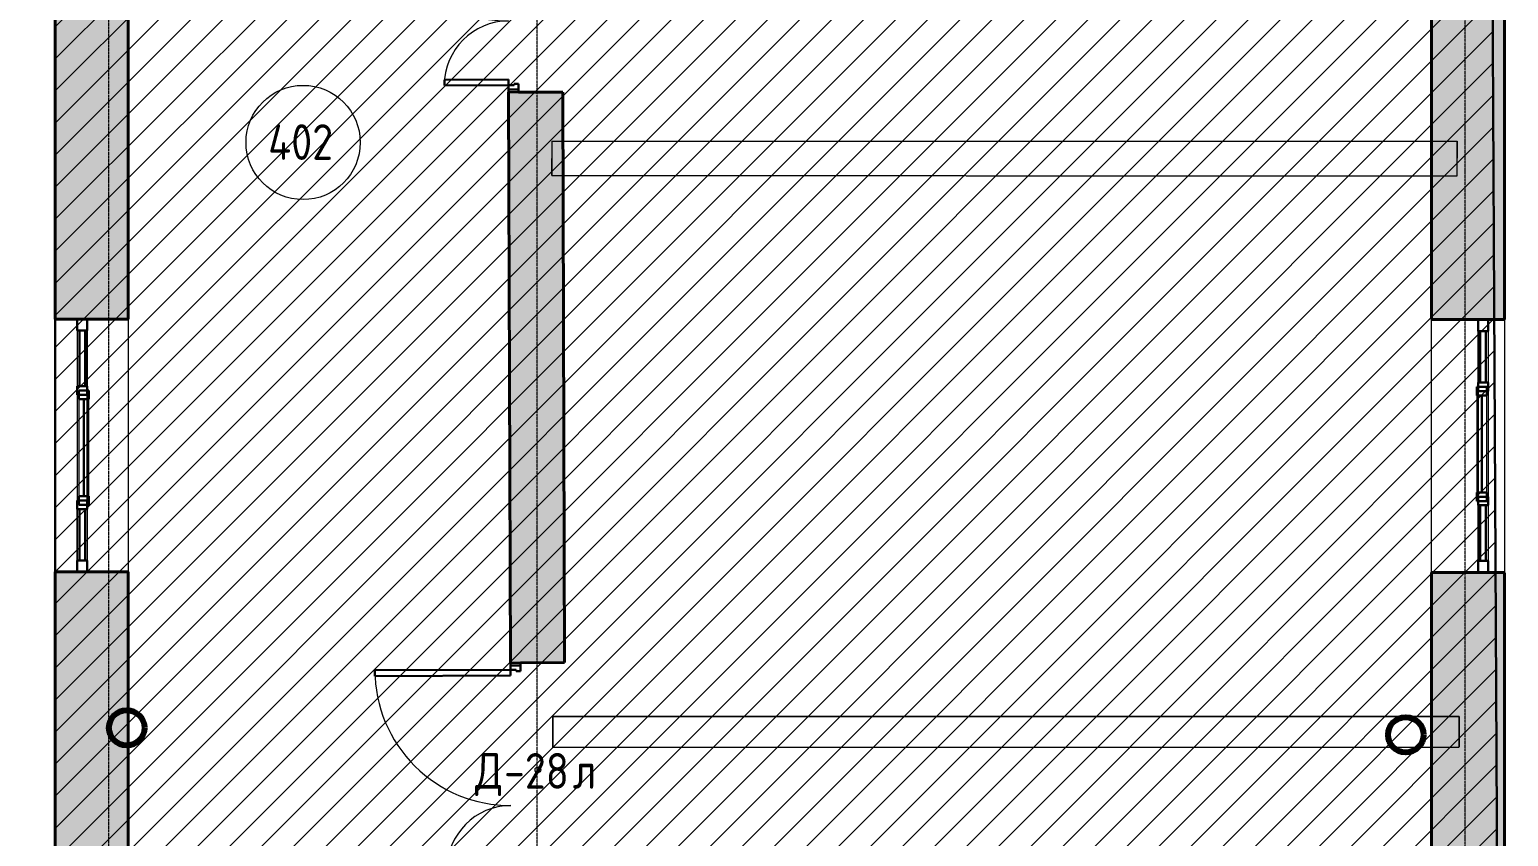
# Model space of a CAD drawing. Header units: millimetres. Extents: x -11886 to 379896, y -8130 to 47743.
# Drawn here: x 368608 to 378968, y 24363 to 30013 of the extents above; entities that cross this region are included whole.
import ezdxf

# ---------------------------------------------------------------- set-up
doc = ezdxf.new("R2010")
doc.units = ezdxf.units.MM
for name, pattern in [('ADSK_Линия сетки', [25, 20, -2.5, 0, -2.5]), ('ADSK_Сверху', [4.5, 3, -1.5]), ('ADSK_Снесено', [4.5, 3, -1.5])]:
    doc.linetypes.add(name, pattern=pattern)
for name, color, linetype, lineweight, true_color in [('_ Окна', 5, 'Continuous', 30, 0x0000ff), ('Витраж', 5, 'Continuous', 18, 0x0000ff), ('Двери', 5, 'Continuous', 18, 0x0000ff), ('Окна', 5, 'Continuous', 18, 0x0000ff), ('Панели витража', 5, 'Continuous', 18, 0x0000ff), ('планы со стояками отопление_dwg', 7, 'Continuous', 9, 0x767676), ('Стены внутренние', 5, 'Continuous', 18, 0x0000ff), ('Стены наружные', 1, 'ADSK_Снесено', 18, 0xff0000)]:
    doc.layers.add(name, color=color, linetype=linetype, lineweight=lineweight, true_color=true_color)
for name, color, linetype, lineweight in [('Каркас', 7, 'Continuous', 18), ('Марки дверей', 7, 'Continuous', 20), ('Марки помещений', 7, 'Continuous', 20), ('Оси', 7, 'Continuous', 9), ('стояки', 7, 'Continuous', 9)]:
    doc.layers.add(name, color=color, linetype=linetype, lineweight=lineweight)
doc.styles.add('GOST Common_2', font='GOST_Common.ttf', dxfattribs={"width": 0.9, "height": 250})

# ---------------------------------------------------------------- blocks, each defined once
blk = doc.blocks.new('ADSK_БалкаЖБ_Прямоугольная - 241_5х432мм-861375-04 План 4-го этажа')
at = {"layer": 'Каркас', "color": 253, "linetype": 'ADSK_Сверху', "true_color": 0xaaaaaa}
for p, q in [((-3172, 121), (-3172, -121)), ((-3172, 121), (3172, 121)), ((3172, -121), (3172, 121)), ((-3172, -121), (3172, -121))]:
    blk.add_line(p, q, dxfattribs=at)
at = {"layer": 'Каркас', "color": 253, "linetype": 'ADSK_Сверху', "true_color": 0xb2b2b2}
for p, q in [((3172, 121), (3172, 0)), ((-3172, -121), (-3172, 0))]:
    blk.add_line(p, q, dxfattribs=at)
blk = doc.blocks.new('ADSK_БалкаЖБ_Прямоугольная - 215х453мм-861642-04 План 4-го этажа')
at = {"layer": 'Каркас', "color": 253, "linetype": 'ADSK_Сверху', "true_color": 0xaaaaaa}
for p, q in [((-3175, 107), (-3175, -108)), ((-3175, 107), (3175, 107)), ((3175, -108), (3175, 107)), ((-3175, -108), (3175, -108))]:
    blk.add_line(p, q, dxfattribs=at)
at = {"layer": 'Каркас', "color": 253, "linetype": 'ADSK_Сверху', "true_color": 0xb2b2b2}
for p, q in [((-3175, -108), (-3175, 107)), ((3175, 107), (-3175, 107)), ((3175, 107), (3175, -108)), ((-3175, -108), (3175, -108))]:
    blk.add_line(p, q, dxfattribs=at)
blk = doc.blocks.new('Прямоугольный импост - 70х20_60мм-1426885-04 План 4-го этажа')
at = {"layer": 'Витраж', "color": 161, "linetype": 'ADSK_Сверху', "true_color": 0xaaaaff}
for p, q in [((-6113, 23885), (-6183, 23885)), ((-6183, 23805), (-6183, 23885)), ((-6113, 23805), (-6113, 23885)), ((-6183, 23385), (-6183, 23415)), ((-6113, 23385), (-6113, 23415))]:
    blk.add_line(p, q, dxfattribs=at)
blk = doc.blocks.new('Прямоугольный импост - 70х20_60мм-1424482-04 План 4-го этажа')
at = {"layer": 'Витраж', "color": 161, "linetype": 'ADSK_Сверху', "true_color": 0xaaaaff}
for p, q in [((-80, 35), (0, 35)), ((0, 35), (0, -35)), ((0, -35), (-80, -35))]:
    blk.add_line(p, q, dxfattribs=at)
blk = doc.blocks.new('Прямоугольный импост - 70х20_60мм-1424483-04 План 4-го этажа')
at = {"layer": 'Витраж', "color": 161, "linetype": 'ADSK_Сверху', "true_color": 0xaaaaff}
for p, q in [((0, 35), (-80, 35)), ((0, -35), (0, 35)), ((-80, -35), (0, -35))]:
    blk.add_line(p, q, dxfattribs=at)
blk = doc.blocks.new('Прямоугольный импост - 70х20_60мм-1225850-04 План 4-го этажа')
at = {"layer": 'Витраж', "color": 161, "linetype": 'ADSK_Сверху', "true_color": 0xaaaaff}
for p, q in [((-6183, 23355), (-6183, 23385)), ((-6113, 23355), (-6113, 23385)), ((-6183, 22585), (-6183, 22615)), ((-6113, 22585), (-6113, 22615))]:
    blk.add_line(p, q, dxfattribs=at)
blk = doc.blocks.new('Прямоугольный импост - 70х20_60мм-1225113-04 План 4-го этажа')
at = {"layer": 'Витраж', "color": 161, "linetype": 'ADSK_Сверху', "true_color": 0xaaaaff}
for p, q in [((41084, 2327), (41054, 2327)), ((41524, 2327), (41444, 2327)), ((41524, 2257), (41524, 2327)), ((41084, 2257), (41054, 2257)), ((41524, 2257), (41444, 2257))]:
    blk.add_line(p, q, dxfattribs=at)
blk = doc.blocks.new('Прямоугольный импост - 70х60мм-1424480-04 План 4-го этажа')
at = {"layer": 'Витраж', "color": 161, "linetype": 'ADSK_Сверху', "true_color": 0xaaaaff}
for p, q in [((-30, 35), (30, 35)), ((30, -35), (-30, -35))]:
    blk.add_line(p, q, dxfattribs=at)
blk = doc.blocks.new('Прямоугольный импост - 70х60мм-1426887-04 План 4-го этажа')
at = {"layer": 'Витраж', "color": 161, "linetype": 'ADSK_Сверху', "true_color": 0xaaaaff}
for p, q in [((-6113, 23805), (-6183, 23805)), ((-6183, 23415), (-6183, 23805)), ((-6113, 23415), (-6113, 23805)), ((-6183, 23415), (-6113, 23415))]:
    blk.add_line(p, q, dxfattribs=at)
blk = doc.blocks.new('Прямоугольный импост - 70х60мм-V3-04 План 4-го этажа')
at = {"layer": 'Витраж', "color": 161, "linetype": 'ADSK_Сверху', "true_color": 0xaaaaff}
for p, q in [((12864, 2397), (12864, 2327)), ((13224, 2397), (12864, 2397)), ((13224, 2327), (13224, 2397)), ((13224, 2327), (12864, 2327))]:
    blk.add_line(p, q, dxfattribs=at)
blk = doc.blocks.new('Прямоугольный импост - 70х60мм-1229542-04 План 4-го этажа')
at = {"layer": 'Витраж', "color": 161, "linetype": 'ADSK_Сверху', "true_color": 0xaaaaff}
for p, q in [((-6113, 23355), (-6183, 23355)), ((-6183, 22615), (-6183, 23355)), ((-6113, 22615), (-6113, 23355)), ((-6183, 22615), (-6113, 22615))]:
    blk.add_line(p, q, dxfattribs=at)
blk = doc.blocks.new('Системная панель - _AR_Стекло_40мм_привязка по центру-V144-04 План 4-го этажа')
at = {"layer": 'Панели витража', "lineweight": 30}
for p, q in [((180, 20), (-180, 20)), ((-180, 20), (-180, -20)), ((180, -20), (180, 20)), ((-180, -20), (180, -20))]:
    blk.add_line(p, q, dxfattribs=at)
blk = doc.blocks.new('Прямоугольный импост - 70х20_60мм-V145-04 План 4-го этажа')
at = {"layer": 'Витраж', "lineweight": 30}
for p, q in [((-80, 35), (0, 35)), ((-80, -35), (-80, 35)), ((0, 35), (0, -35)), ((0, -35), (-80, -35))]:
    blk.add_line(p, q, dxfattribs=at)
blk = doc.blocks.new('Прямоугольный импост - 70х20_60мм-V146-04 План 4-го этажа')
at = {"layer": 'Витраж', "lineweight": 30}
for p, q in [((0, 35), (-80, 35)), ((-80, 35), (-80, -35)), ((0, -35), (0, 35)), ((-80, -35), (0, -35))]:
    blk.add_line(p, q, dxfattribs=at)
blk = doc.blocks.new('Системная панель - _AR_Стекло_40мм_привязка по центру-V147-04 План 4-го этажа')
at = {"layer": 'Панели витража', "lineweight": 30}
for p, q in [((195, 20), (-195, 20)), ((-195, 20), (-195, -20)), ((195, -20), (195, 20)), ((-195, -20), (195, -20))]:
    blk.add_line(p, q, dxfattribs=at)
blk = doc.blocks.new('Витраж-тент со смещением вовне - 60мм 30 сдвиг-V59-04 План 4-го этажа')
at = {"layer": '_ Окна'}
for p, q in [((-400, 25), (-400, -45)), ((-400, 25), (-340, 25)), ((-400, -45), (-400, 25)), ((-340, 25), (-340, -45)), ((400, 25), (340, 25)), ((340, 25), (340, -45)), ((400, -45), (400, 25)), ((400, -45), (400, 25)), ((-340, -45), (-400, -45)), ((-340, -10), (340, -10)), ((340, -45), (400, -45))]:
    blk.add_line(p, q, dxfattribs=at)
at = {"layer": 'Окна'}
for p, q in [((340, 25), (-340, 25)), ((-340, -45), (340, -45))]:
    blk.add_line(p, q, dxfattribs=at)
blk = doc.blocks.new('Прямоугольный импост - 70х60мм-V52-04 План 4-го этажа')
at = {"layer": 'Витраж'}
for p, q in [((-5981, 9814), (-5981, 10174)), ((-5911, 10174), (-5911, 9814))]:
    blk.add_line(p, q, dxfattribs=at)
blk = doc.blocks.new('Прямоугольный импост - 70х60мм-V60-04 План 4-го этажа')
at = {"layer": 'Витраж'}
for p, q in [((-6183, 23415), (-6183, 23805)), ((-6113, 23805), (-6113, 23415))]:
    blk.add_line(p, q, dxfattribs=at)
blk = doc.blocks.new('Прямоугольный импост - 70х60мм-V148-04 План 4-го этажа')
at = {"layer": 'Витраж', "lineweight": 30}
for p, q in [((-30, 35), (30, 35)), ((-30, -35), (-30, 35)), ((30, 35), (30, -35)), ((30, -35), (-30, -35))]:
    blk.add_line(p, q, dxfattribs=at)
blk = doc.blocks.new('Прямоугольный импост - 70х60мм-V61-04 План 4-го этажа')
at = {"layer": 'Витраж'}
for p, q in [((-6183, 22615), (-6183, 23355)), ((-6113, 23355), (-6113, 22615))]:
    blk.add_line(p, q, dxfattribs=at)
blk = doc.blocks.new('Системная панель - _AR_Стекло_40мм_привязка по центру-V184-04 План 4-го этажа')
at = {"layer": 'Панели витража', "lineweight": 30}
for p, q in [((180, 20), (-180, 20)), ((-180, 20), (-180, -20)), ((180, -20), (180, 20)), ((-180, -20), (180, -20))]:
    blk.add_line(p, q, dxfattribs=at)
blk = doc.blocks.new('Прямоугольный импост - 70х20_60мм-V185-04 План 4-го этажа')
at = {"layer": 'Витраж', "lineweight": 30}
for p, q in [((-80, 35), (0, 35)), ((-80, -35), (-80, 35)), ((0, 35), (0, -35)), ((0, -35), (-80, -35))]:
    blk.add_line(p, q, dxfattribs=at)
blk = doc.blocks.new('Прямоугольный импост - 70х20_60мм-V186-04 План 4-го этажа')
at = {"layer": 'Витраж', "lineweight": 30}
for p, q in [((0, 35), (-80, 35)), ((-80, 35), (-80, -35)), ((0, -35), (0, 35)), ((-80, -35), (0, -35))]:
    blk.add_line(p, q, dxfattribs=at)
blk = doc.blocks.new('Системная панель - _AR_Стекло_40мм_привязка по центру-V187-04 План 4-го этажа')
at = {"layer": 'Панели витража', "lineweight": 30}
for p, q in [((195, 20), (-195, 20)), ((-195, 20), (-195, -20)), ((195, -20), (195, 20)), ((-195, -20), (195, -20))]:
    blk.add_line(p, q, dxfattribs=at)
blk = doc.blocks.new('Прямоугольный импост - 70х60мм-V89-04 План 4-го этажа')
at = {"layer": 'Витраж'}
for p, q in [((3750, 35424), (3750, 35784)), ((3820, 35784), (3820, 35424))]:
    blk.add_line(p, q, dxfattribs=at)
blk = doc.blocks.new('Прямоугольный импост - 70х60мм-V90-04 План 4-го этажа')
at = {"layer": 'Витраж'}
for p, q in [((3750, 34174), (3750, 34564)), ((3820, 34564), (3820, 34174))]:
    blk.add_line(p, q, dxfattribs=at)
blk = doc.blocks.new('Прямоугольный импост - 70х60мм-V188-04 План 4-го этажа')
at = {"layer": 'Витраж', "lineweight": 30}
for p, q in [((-30, 35), (30, 35)), ((-30, -35), (-30, 35)), ((30, 35), (30, -35)), ((30, -35), (-30, -35))]:
    blk.add_line(p, q, dxfattribs=at)
blk = doc.blocks.new('AC_Дверь_Двупольная - Д-28л 1500х2200h-V207-04 План 4-го этажа')
at = {"layer": 'Двери', "lineweight": 30}
for p, q in [((700, 1140), (660, 1140)), ((660, 1140), (660, 190)), ((700, 190), (700, 1140)), ((-700, 640), (-660, 640)), ((-700, 190), (-700, 640)), ((-660, 640), (-660, 190)), ((-750, 190), (-730, 190)), ((-750, 120), (-750, 190)), ((-730, 120), (-750, 120)), ((-730, 190), (-700, 190)), ((-730, 120), (-730, 190)), ((-730, 190), (-730, 120)), ((-690, 120), (-730, 120)), ((-660, 190), (-700, 190)), ((-700, 190), (-700, 150)), ((-700, 150), (-690, 150)), ((-690, 150), (-690, 120)), ((660, 190), (700, 190)), ((700, 150), (690, 150)), ((690, 150), (690, 120)), ((690, 120), (730, 120)), ((730, 190), (700, 190)), ((700, 190), (700, 150)), ((730, 120), (730, 190)), ((750, 190), (730, 190)), ((730, 190), (730, 120)), ((730, 120), (750, 120)), ((750, 120), (750, 190))]:
    blk.add_line(p, q, dxfattribs=at)
at = {"layer": 'Двери'}
for centre, radius, start, end in [((700, 190), 950, 90, 180), ((-700, 190), 450, 360, 90)]:
    blk.add_arc(centre, radius, start, end, dxfattribs=at)
blk = doc.blocks.new('планы со стояками отопление_dwg-1484427-04 План 4-го этажа')
at = {"layer": 'стояки', "color": 246, "lineweight": 80, "true_color": 0x7f001f}
for centre in [(217023, 434882), (225984, 434833)]:
    blk.add_circle(centre, 124, dxfattribs=at)
blk = doc.blocks.new('ADSK_Марка_Дверь - Типоразмер_ADSK_Марка-58376-04 План 4-го этажа')
at = {"layer": 'Марки дверей', "lineweight": 9}
blk.add_circle((0, 0), 0.2, dxfattribs=at)
blk = doc.blocks.new('ADSK_Марка_Помещение_ОдноЗначение - Номер-247393-04 План 4-го этажа')
at = {"layer": 'Марки помещений'}
blk.add_circle((0, 0), 4, dxfattribs=at)

msp = doc.modelspace()

# ---------------------------------------------------------------- hatches: boundary and pattern name
at = {"lineweight": 13, "true_color": 0x636466, "transparency": 33554559}
h = msp.add_hatch(dxfattribs=at)
h.set_pattern_fill('ANSI31', color=251, scale=50)
h.set_pattern_definition([(45, (322754.53, 85026.59), (-112.2532, 112.2532), [])])
h.paths.add_polyline_path([(372687.94, 8682.3), (378968.48, 8682.3), (378787.15, 43909.21), (368787.75, 43909.21), (368787.75, 21084.06), (369474.39, 21054.57), (369476.21, 11328.12), (323525.66, 11328.12), (323525.66, 8679.25), (323045.03, 8679.25), (323045.03, 456.79), (331027.53, 422.02), (331027.53, 2336.48), (341727.18, 2336.48), (341727.18, -2582.57), (354090.93, -2582.57), (354090.93, 2335.74), (364791.47, 2256.79), (364791.47, 300.23), (372687.94, 300.23)])
at = {"layer": 'Стены внутренние', "true_color": 0xc0c0c0}
h = msp.add_hatch(color=9, dxfattribs=at)
h.paths.add_polyline_path([(372370.98, 21041.65), (372361.38, 24080.32), (371981.38, 24079.12), (371990.98, 21043.41), (372336.58, 21041.81)])
h.paths.add_polyline_path([(371976.64, 25579.11), (372356.64, 25580.31), (372344.02, 29574.77), (371964.02, 29573.57), (371969.28, 27909.26)])
h.paths.add_polyline_path([(371959.28, 31073.56), (372339.28, 31074.77), (372320.47, 37028.15), (371940.46, 37032.45), (371950.09, 33984.51)])
at = {"layer": 'Стены наружные', "true_color": 0xc0c0c0}
h = msp.add_hatch(color=9, dxfattribs=at)
h.paths.add_polyline_path([(378939.99, 21011.32), (378939.99, 22140.29), (378429.99, 22140.29), (378429.99, 21013.68), (378623.36, 21012.78)])
h.paths.add_polyline_path([(378623.36, 23910.29), (378939.99, 23910.29), (378939.99, 26211.59), (378429.99, 26211.59), (378429.99, 23910.29), (378613.78, 23910.29)])
h.paths.add_polyline_path([(378939.99, 27981.59), (378939.99, 30458.29), (378429.99, 30458.29), (378429.99, 27981.59), (378623.36, 27981.59)])
h.paths.add_polyline_path([(378583.76, 32228.29), (378939.99, 32228.29), (378939.99, 34793.39), (378429.99, 34793.39), (378429.99, 32228.29)])
h.paths.add_polyline_path([(378939.99, 36563.39), (378939.99, 43909.21), (378429.99, 43909.21), (378429.99, 36563.39), (378597.54, 36563.39)])
h = msp.add_hatch(color=9, dxfattribs=at)
h.paths.add_polyline_path([(369094.39, 21084.06), (369297.75, 21084.06), (369297.75, 22130.28), (368787.75, 22130.28), (368787.75, 21084.06)])
h.paths.add_polyline_path([(368787.75, 23900.28), (369297.75, 23900.28), (369297.75, 26215.57), (368787.75, 26215.57), (368787.75, 24871.64)])
h.paths.add_polyline_path([(369141.15, 27985.57), (369297.75, 27985.57), (369297.75, 30236.26), (368787.75, 30236.26), (368787.75, 27985.57)])
h.paths.add_polyline_path([(369297.75, 32006.26), (369297.75, 34302.45), (368787.75, 34302.45), (368787.75, 32006.26), (369155.74, 32006.26)])
h.paths.add_polyline_path([(368787.75, 36072.45), (369297.75, 36072.45), (369297.75, 43399.21), (368787.75, 43399.21), (368787.75, 37022.13)])

# ---------------------------------------------------------------- linework, layer by layer
at = {"color": 251, "lineweight": 30, "true_color": 0x636466}
msp.add_lwpolyline([(368787.75, 21084.06), (368787.75, 43909.21), (378787.15, 43909.21), (378968.48, 8682.3), (372687.94, 8682.3), (372687.94, 300.23), (364791.47, 300.23), (364791.47, 2256.79), (353990.51, 2336.48), (354090.93, 2335.74), (354090.93, -2582.57), (341727.18, -2582.57), (341727.18, 2336.48), (331027.53, 2336.48), (331027.53, 422.02), (323045.03, 456.79), (323045.03, 8679.25)], dxfattribs=at)
at = {"layer": 'Оси', "linetype": 'ADSK_Линия сетки'}
for p, q in [((369164.44, -5025.59), (369164.44, 44684.79)), ((372164.44, -5025.59), (372164.44, 44684.79)), ((378664.44, -4834.79), (378664.44, 44684.79))]:
    msp.add_line(p, q, dxfattribs=at)
at = {"layer": 'Стены внутренние', "color": 18, "lineweight": 40, "true_color": 0x000000}
for p, q in [((371964.02, 29573.57), (371976.64, 25579.11)), ((372344.02, 29574.77), (372034.02, 29573.79)), ((372356.64, 25580.31), (372344.02, 29574.77)), ((372046.64, 25579.33), (372356.64, 25580.31))]:
    msp.add_line(p, q, dxfattribs=at)
at = {"layer": 'Стены наружные', "color": 18, "lineweight": 40, "true_color": 0x000000}
for p, q in [((378429.99, 30458.29), (378429.99, 27981.59)), ((378939.99, 27981.59), (378939.99, 30458.29)), ((368787.75, 30236.26), (368787.75, 27985.57)), ((369297.75, 27985.57), (369297.75, 30236.26)), ((368787.75, 27985.57), (369297.75, 27985.57)), ((378429.99, 27981.59), (378939.99, 27981.59)), ((368787.75, 26215.57), (368787.75, 23900.28)), ((369297.75, 26215.57), (368787.75, 26215.57)), ((369297.75, 23900.28), (369297.75, 26215.57)), ((378939.99, 26211.59), (378429.99, 26211.59)), ((378429.99, 26211.59), (378429.99, 23910.29)), ((378939.99, 23910.29), (378939.99, 26211.59))]:
    msp.add_line(p, q, dxfattribs=at)
at = {"layer": 'Стены наружные', "color": 18, "true_color": 0x000000}
for p, q in [((368787.75, 26215.57), (368787.75, 27985.57)), ((369297.75, 27985.57), (369297.75, 26215.57)), ((378429.99, 26211.59), (378429.99, 27981.59)), ((378939.99, 27981.59), (378939.99, 26211.59))]:
    msp.add_line(p, q, dxfattribs=at)

# ---------------------------------------------------------------- block references
at = {"layer": '_ Окна'}
for p, rotation in [((368977.59, 27085.57), 89.9999999999992), ((378791.19, 27111.59), 270.0000000000003)]:
    msp.add_blockref('Витраж-тент со смещением вовне - 60мм 30 сдвиг-V59-04 План 4-го этажа', p, dxfattribs=dict(at, rotation=rotation))
at = {"layer": 'Витраж', "color": 161, "linetype": 'ADSK_Сверху', "true_color": 0xaaaaff}
for name in ['Прямоугольный импост - 70х20_60мм-1426885-04 План 4-го этажа', 'Прямоугольный импост - 70х60мм-1426887-04 План 4-го этажа', 'Прямоугольный импост - 70х20_60мм-1225850-04 План 4-го этажа', 'Прямоугольный импост - 70х60мм-1229542-04 План 4-го этажа']:
    msp.add_blockref(name, (375125.62, 4100.63), dxfattribs=at)
at = {"layer": 'Витраж', "color": 161, "linetype": 'ADSK_Сверху', "true_color": 0xaaaaff, "extrusion": (0, 0, -1)}
for name, p, rotation in [('Прямоугольный импост - 70х20_60мм-1424482-04 План 4-го этажа', (-368977.59, 27985.57), 90.00000000000081), ('Прямоугольный импост - 70х60мм-1424480-04 План 4-го этажа', (-368977.59, 27485.57), 90.00000000000081), ('Прямоугольный импост - 70х60мм-1424480-04 План 4-го этажа', (-378791.19, 27511.59), 269.9999999999997), ('Прямоугольный импост - 70х60мм-1424480-04 План 4-го этажа', (-378791.19, 26711.59), 269.9999999999997), ('Прямоугольный импост - 70х60мм-1424480-04 План 4-го этажа', (-368977.59, 26685.57), 90.00000000000081), ('Прямоугольный импост - 70х20_60мм-1424482-04 План 4-го этажа', (-378791.19, 26211.59), 269.9999999999997)]:
    msp.add_blockref(name, p, dxfattribs=dict(at, rotation=rotation))
at = {"layer": 'Витраж', "extrusion": (0, 0, -1)}
for name, p, rotation in [('Прямоугольный импост - 70х20_60мм-V145-04 План 4-го этажа', (-368977.59, 27985.57), 90.00000000000081), ('Прямоугольный импост - 70х60мм-V148-04 План 4-го этажа', (-368977.59, 27485.57), 90.00000000000081), ('Прямоугольный импост - 70х60мм-V188-04 План 4-го этажа', (-378791.19, 27511.59), 269.9999999999997), ('Прямоугольный импост - 70х60мм-V188-04 План 4-го этажа', (-378791.19, 26711.59), 269.9999999999997), ('Прямоугольный импост - 70х60мм-V148-04 План 4-го этажа', (-368977.59, 26685.57), 90.00000000000081), ('Прямоугольный импост - 70х20_60мм-V185-04 План 4-го этажа', (-378791.19, 26211.59), 269.9999999999997)]:
    msp.add_blockref(name, p, dxfattribs=dict(at, rotation=rotation))
at = {"layer": 'Витраж', "color": 161, "linetype": 'ADSK_Сверху', "true_color": 0xaaaaff}
for name, p, rotation in [('Прямоугольный импост - 70х20_60мм-1424483-04 План 4-го этажа', (378791.19, 27981.59), 90.00000000000031), ('Прямоугольный импост - 70х20_60мм-1225113-04 План 4-го этажа', (381083.35, -13542.86), 90), ('Прямоугольный импост - 70х60мм-V3-04 План 4-го этажа', (381152.7, 14677.35), 90), ('Прямоугольный импост - 70х20_60мм-1225850-04 План 4-го этажа', (372643.17, 50096.53), 180), ('Прямоугольный импост - 70х60мм-1229542-04 План 4-го этажа', (372643.17, 50096.53), 180), ('Прямоугольный импост - 70х20_60мм-1225113-04 План 4-го этажа', (366685.44, 67740.02), 269.9999999999989), ('Прямоугольный импост - 70х60мм-V3-04 План 4-го этажа', (366616.08, 39519.81), 269.9999999999989), ('Прямоугольный импост - 70х20_60мм-1426885-04 План 4-го этажа', (372643.17, 50096.53), 180), ('Прямоугольный импост - 70х60мм-1426887-04 План 4-го этажа', (372643.17, 50096.53), 180), ('Прямоугольный импост - 70х20_60мм-1424483-04 План 4-го этажа', (368977.59, 26215.57), 269.9999999999992)]:
    msp.add_blockref(name, p, dxfattribs=dict(at, rotation=rotation))
at = {"layer": 'Витраж'}
for name, p, rotation in [('Прямоугольный импост - 70х20_60мм-V186-04 План 4-го этажа', (378791.19, 27981.59), 90.00000000000031), ('Прямоугольный импост - 70х60мм-V61-04 План 4-го этажа', (372643.17, 50096.53), 180), ('Прямоугольный импост - 70х20_60мм-V146-04 План 4-го этажа', (368977.59, 26215.57), 269.9999999999992)]:
    msp.add_blockref(name, p, dxfattribs=dict(at, rotation=rotation))
for name, p in [('Прямоугольный импост - 70х60мм-V60-04 План 4-го этажа', (375125.62, 4100.63)), ('Прямоугольный импост - 70х60мм-V89-04 План 4-го этажа', (375005.99, -7882.73)), ('Прямоугольный импост - 70х60мм-V61-04 План 4-го этажа', (375125.62, 4100.63)), ('Прямоугольный импост - 70х60мм-V52-04 План 4-го этажа', (374923.61, 16481.66)), ('Прямоугольный импост - 70х60мм-V90-04 План 4-го этажа', (375005.99, -7882.73))]:
    msp.add_blockref(name, p, dxfattribs=at)
at = {"layer": 'Двери', "rotation": 90.18103069396817}
for p in [(372151.65, 30324.17), (372169.01, 24829.71)]:
    msp.add_blockref('AC_Дверь_Двупольная - Д-28л 1500х2200h-V207-04 План 4-го этажа', p, dxfattribs=at)
at = {"layer": 'Каркас', "color": 253, "linetype": 'ADSK_Сверху', "true_color": 0xaaaaaa, "rotation": 359.9899744919197}
msp.add_blockref('ADSK_БалкаЖБ_Прямоугольная - 241_5х432мм-861375-04 План 4-го этажа', (375438.16, 29110.86), dxfattribs=at)
at = {"layer": 'Каркас', "color": 253, "linetype": 'ADSK_Сверху', "true_color": 0xaaaaaa}
msp.add_blockref('ADSK_БалкаЖБ_Прямоугольная - 215х453мм-861642-04 План 4-го этажа', (375448.07, 25095.13), dxfattribs=at)
at = {"layer": 'Марки дверей', "xscale": 99.99999999999993, "yscale": 99.99999999999993, "zscale": 99.99999999999993}
msp.add_blockref('ADSK_Марка_Дверь - Типоразмер_ADSK_Марка-58376-04 План 4-го этажа', (372169.01, 24829.71), dxfattribs=at)
at = {"layer": 'Марки помещений', "xscale": 99.99999999999993, "yscale": 99.99999999999993, "zscale": 99.99999999999993}
msp.add_blockref('ADSK_Марка_Помещение_ОдноЗначение - Номер-247393-04 План 4-го этажа', (370524.35, 29222.46), dxfattribs=at)
at = {"layer": 'Панели витража'}
for name, p, rotation in [('Системная панель - _AR_Стекло_40мм_привязка по центру-V147-04 План 4-го этажа', (368977.59, 27710.57), 89.9999999999992), ('Системная панель - _AR_Стекло_40мм_привязка по центру-V184-04 План 4-го этажа', (378791.19, 27721.59), 270.0000000000003), ('Системная панель - _AR_Стекло_40мм_привязка по центру-V144-04 План 4-го этажа', (368977.59, 26475.57), 89.9999999999992), ('Системная панель - _AR_Стекло_40мм_привязка по центру-V187-04 План 4-го этажа', (378791.19, 26486.59), 270.0000000000003)]:
    msp.add_blockref(name, p, dxfattribs=dict(at, rotation=rotation))
at = {"layer": 'планы со стояками отопление_dwg', "color": 6, "true_color": 0xff00ff}
msp.add_blockref('планы со стояками отопление_dwg-1484427-04 План 4-го этажа', (152265.33, -409758.64), dxfattribs=at)

# ---------------------------------------------------------------- texts
at = {"layer": 'Марки дверей', "lineweight": 9, "char_height": 250, "attachment_point": 1, "style": 'GOST Common_2'}
for s, insert, width in [('\\fGOST Common|b0|i0|c204|p34|;\\W.9;Д', (371729.18, 24946.73), 245.3164), ('-28', (371931.59, 24946.73), 584.4302), ('\\fGOST Common|b0|i0|c204|p34|;\\W.9;л', (372413.79, 24946.73), 194.8101)]:
    msp.add_mtext(s, dxfattribs=dict(at, insert=insert, width=width))
at = {"layer": 'Марки помещений', "lineweight": 9, "insert": (370279.54, 29350.18), "char_height": 250, "width": 606.0757, "attachment_point": 1, "style": 'GOST Common_2'}
msp.add_mtext('402', dxfattribs=at)

doc.saveas('drawing.dxf')
